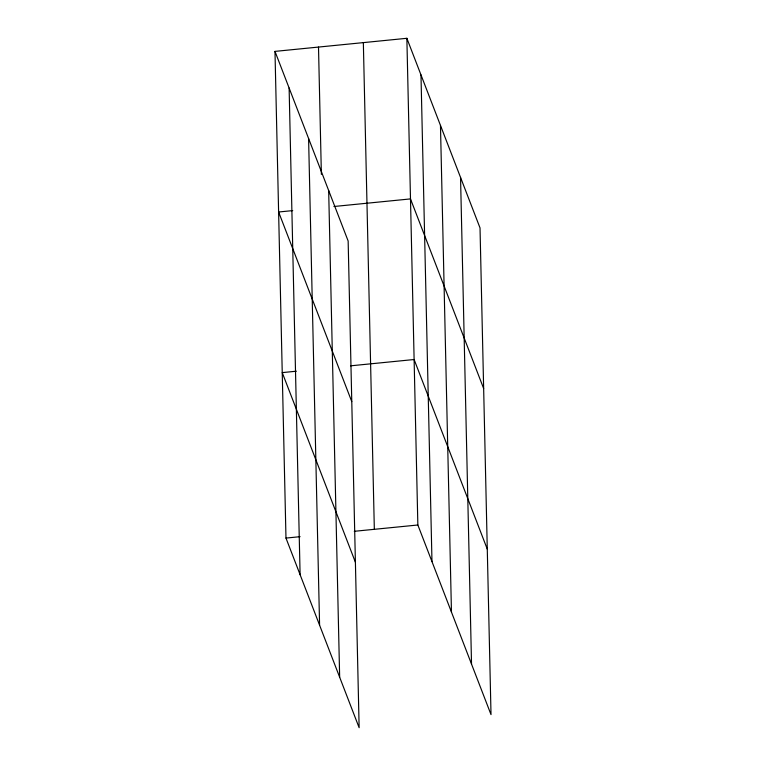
<?xml version="1.0" encoding="UTF-8"?>
<svg xmlns="http://www.w3.org/2000/svg" width="766" height="766" viewBox="0 0 766 766"><rect width="100%" height="100%" fill="white"/><g stroke="black" fill="none" stroke-linecap="round" stroke-linejoin="round"><path stroke-width="1.15" d="M274.984 51.389L348.147 241.003L359.139 727.7L285.977 538.086L274.984 51.389L406.861 38.3L480.023 227.914L491.016 714.611L417.853 524.997L406.861 38.3M292.727 210.602L278.613 212L351.776 401.614M333.928 206.504L410.49 198.911L483.652 388.525M296.356 371.204L282.233 372.611L355.405 562.225M350.531 365.832L414.109 359.522L487.281 549.136M285.977 538.086L300.09 536.679M354.275 531.307L417.853 524.997M460.548 177.425L471.53 664.122M440.469 125.404L451.461 612.101M420.984 74.915L431.976 561.612M363.343 42.618L374.335 529.316M328.671 190.514L339.654 677.211M318.503 47.071L321.375 174.37M308.593 138.493L319.585 625.19M289.117 88.004L300.1 574.701"/></g></svg>
